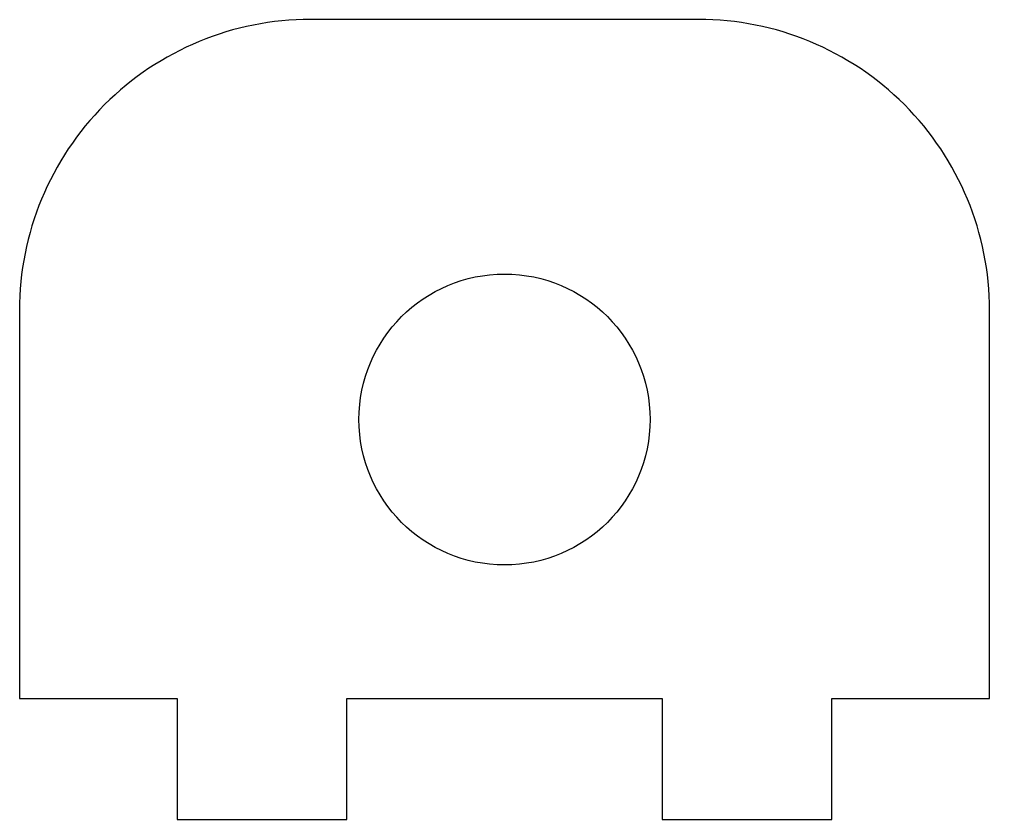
# Model space of a CAD drawing. Header units: millimetres. Extents: x -20 to 20, y 1 to 34.
import ezdxf

# ---------------------------------------------------------------- set-up
doc = ezdxf.new("R2010")
doc.units = ezdxf.units.MM
doc.layers.get('0').update_dxf_attribs({"linetype": 'CONTINUOUS'})

msp = doc.modelspace()

# ---------------------------------------------------------------- linework, layer by layer
msp.add_lwpolyline([(-8, 34, 0.414214), (-20, 22), (-20, 6), (-13.5, 6), (-13.5, 1), (-6.5, 1), (-6.5, 6), (6.5, 6), (6.5, 1), (13.5, 1), (13.5, 6), (20, 6), (20, 22, 0.414214), (8, 34)], format="xyb", close=True)
msp.add_circle((0, 17.5), 6)

doc.saveas('drawing.dxf')
